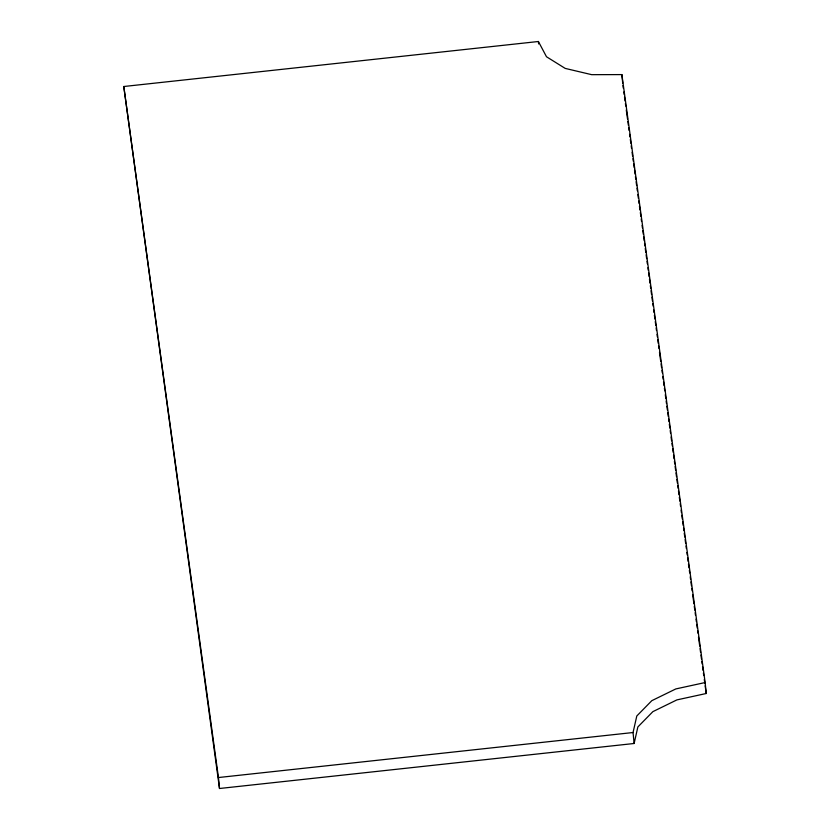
<?xml version="1.0" encoding="UTF-8"?>
<svg xmlns="http://www.w3.org/2000/svg" width="830" height="830" viewBox="0 0 830 830"><rect width="100%" height="100%" fill="white"/><g stroke="black" fill="none" stroke-linecap="round" stroke-linejoin="round"><path stroke-width="1.25" d="M634.12 743.493L633.051 732.527L636.797 715.989L651.809 700.676L675.817 688.931L705.147 682.54L621.878 74.596L591.676 74.669L565.199 68.402L546.493 56.751L538.4 41.5L123.784 86.507L219.504 788.5L634.12 743.493L637.865 726.945L652.878 711.642L676.886 699.898L706.216 693.507L705.147 682.54M123.784 86.507L218.446 777.534L633.051 732.527M622.936 85.563L623.288 88.125M623.818 91.974L624.17 94.537M624.523 97.11L625.052 100.959M625.405 103.522L625.747 106.084M626.277 109.934L627.511 118.908M627.864 121.471L628.383 125.32M628.735 127.893L629.088 130.455M629.617 134.304L629.97 136.867M630.323 139.43L630.841 143.279M631.194 145.841L631.547 148.414M632.076 152.253L632.605 156.102M632.958 158.665L633.311 161.238M633.653 163.8L634.182 167.65M634.535 170.212L635.064 174.061M635.417 176.624L635.77 179.187M636.112 181.76L636.641 185.609M636.994 188.171L637.347 190.734M637.876 194.583L638.405 198.432M638.758 200.995L639.1 203.558M639.453 206.12L639.982 209.969M640.335 212.542L640.864 216.381M641.216 218.954L641.559 221.517M642.088 225.366L642.441 227.928M642.793 230.491L643.323 234.34M643.675 236.903L644.194 240.752M644.547 243.315L644.9 245.888M645.252 248.45L645.782 252.299M646.134 254.862L646.663 258.711M647.006 261.274L647.359 263.836M647.888 267.685L648.24 270.258M648.593 272.821L649.122 276.67M649.465 279.233L649.994 283.082M650.347 285.644L650.699 288.207M651.052 290.77L651.581 294.619M651.934 297.192L652.453 301.031M652.805 303.604L653.158 306.166M653.687 310.015L654.04 312.578M654.393 315.141L654.912 318.99M655.264 321.552L655.793 325.401M656.146 327.964L656.499 330.537M657.028 334.386L657.381 336.949M657.723 339.512L658.252 343.361M658.605 345.923L658.958 348.486M659.487 352.335L660.711 361.32M661.064 363.882L661.593 367.732M661.946 370.294L662.299 372.857M662.817 376.706L663.17 379.269M663.523 381.842L664.052 385.68M664.405 388.253L664.757 390.816M665.287 394.665L665.805 398.514M666.158 401.077L666.511 403.639M666.864 406.202L667.393 410.051M667.745 412.614L668.264 416.463M668.617 419.036L668.97 421.599M669.322 424.161L669.851 428.01M670.204 430.573L670.557 433.136M671.076 436.985L671.605 440.834M671.958 443.396L672.31 445.969M672.663 448.532L673.192 452.381M673.535 454.944L674.064 458.793M674.417 461.356L674.769 463.918M675.122 466.491L675.651 470.33M676.004 472.903L676.523 476.752M676.875 479.315L677.404 483.164M677.757 485.726L678.11 488.289M678.463 490.852L678.982 494.701M679.334 497.263L679.863 501.113M680.216 503.686L680.569 506.248M681.098 510.097L681.44 512.66M681.793 515.223L682.322 519.072M682.675 521.634L683.204 525.483M683.557 528.046L683.91 530.619M684.252 533.182L684.781 537.031M685.134 539.593L685.663 543.442M686.016 546.005L686.369 548.568M686.887 552.417L687.24 554.98M687.593 557.553L688.122 561.402M688.475 563.964L689.004 567.813M689.346 570.376L689.699 572.939M690.228 576.788L690.581 579.35M690.934 581.913L691.463 585.762M691.815 588.335L692.158 590.898M692.687 594.747L693.922 603.721M694.274 606.284L694.793 610.133M695.146 612.696L695.499 615.269M696.028 619.107L696.38 621.68M696.733 624.243L697.262 628.092M697.605 630.655L697.957 633.217M698.487 637.067L699.721 646.051M700.064 648.614L700.593 652.463M700.945 655.026L701.475 658.875M701.827 661.437L702.18 664M702.533 666.563L703.052 670.412M703.404 672.985L703.757 675.547M704.286 679.397L704.815 683.246M705.168 685.808L706.216 693.507M621.878 74.596L622.708 83.125M538.4 41.5L538.629 43.938M218.446 777.534L219.504 788.5"/></g></svg>
